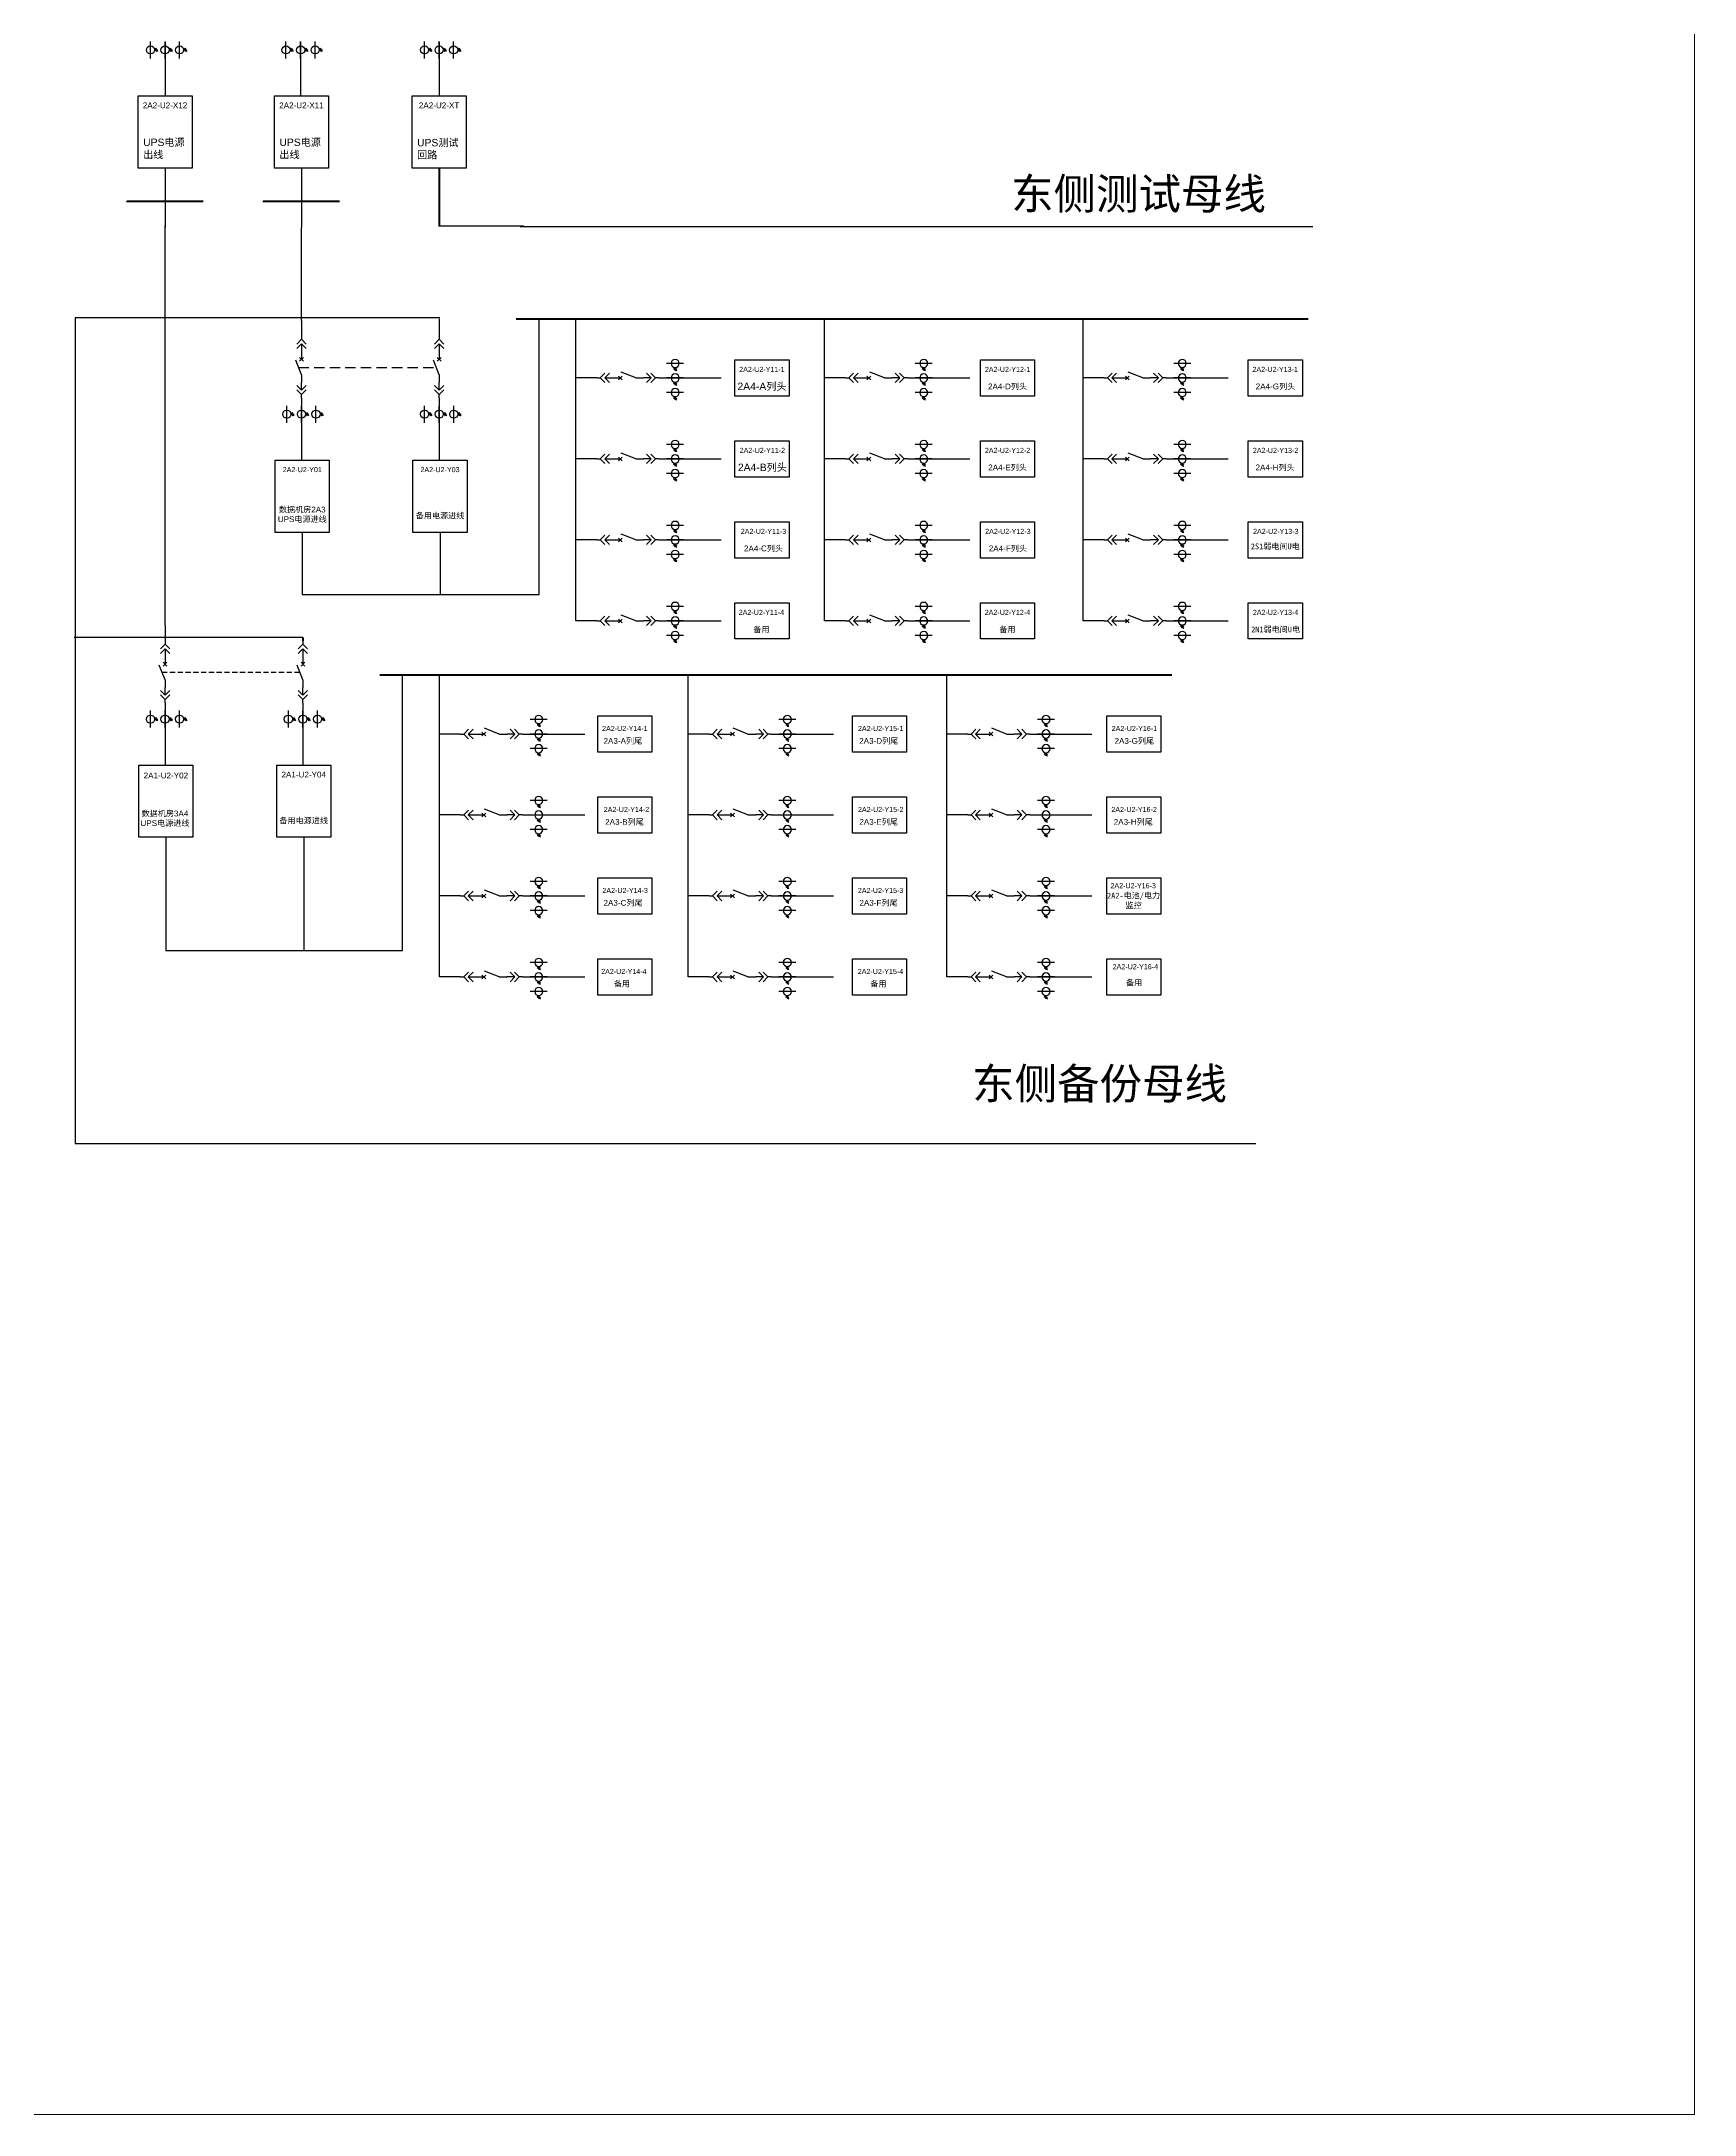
# Model space of a CAD drawing. Header units: millimetres. Extents: x 11 to 339, y 9 to 328.
# Drawn here: x 179.4 to 338.6, y 9.3 to 208.9 of the extents above; entities that cross this region are included whole.
import ezdxf

# ---------------------------------------------------------------- set-up
doc = ezdxf.new("R2010")
doc.units = ezdxf.units.MM
doc.linetypes.add('DASHED', pattern=[0.75, 0.5, -0.25])
doc.linetypes.add('HIDDEN', pattern=[0.375, 0.25, -0.125])
doc.styles.get("Standard").update_dxf_attribs({"font": 'arial.ttf'})

# ---------------------------------------------------------------- blocks, each defined once
blk = doc.blocks.new('A$C03DD39B5')
for p, q in [((417, 475), (283, 392)), ((417, 422), (283, 339)), ((350, 333), (350, 467))]:
    blk.add_line(p, q)
blk.add_lwpolyline([(700, 167), (0, 167)])
blk.add_circle((350, 167), 167)
blk = doc.blocks.new('DYDQAA05')
at = {"color": 0}
blk.add_lwpolyline([(0, 0), (0, -7)], dxfattribs=at)
blk = doc.blocks.new('DYDQAA03')
at = {"color": 0}
for points in [[(0, 0), (0, -1.5)], [(-2.12, -3.62), (0, -1.5)], [(-2.12, -5.62), (0, -3.5)], [(2.12, -3.62), (0, -1.5)], [(2.12, -5.62), (0, -3.5)], [(0, -3.5), (0, -7)]]:
    blk.add_lwpolyline(points, dxfattribs=at)
blk = doc.blocks.new('DYDQAA09')
at = {"color": 0}
blk.add_lwpolyline([(0, 0), (0, -3.5)], dxfattribs=at)
blk.add_lwpolyline([(0, 0), (0, -3.5)], dxfattribs=at)
blk.add_lwpolyline([(0, 0), (0, -3.5)], dxfattribs=at)
blk.add_lwpolyline([(0, 0), (0, -3.5)], dxfattribs=at)
blk.add_lwpolyline([(0, 0), (0, -3.5)], dxfattribs=at)
blk.add_lwpolyline([(0, 0), (0, -3.5)], dxfattribs=at)
blk.add_lwpolyline([(0, 0), (0, -3.5)], dxfattribs=at)
blk.add_lwpolyline([(0, 0), (0, -3.5)], dxfattribs=at)
blk.add_lwpolyline([(0, 0), (0, -3.5)], dxfattribs=at)
blk = doc.blocks.new('DYDQ0201')
at = {"color": 0}
for points in [[(0.86, -0.86), (-0.86, 0.86)], [(-0.86, -0.86), (0.86, 0.86)], [(0, -7), (-2.61, -0.37)]]:
    blk.add_lwpolyline(points, dxfattribs=at)
blk = doc.blocks.new('DYDQAA04')
at = {"color": 0}
for points in [[(0, -3.5), (0, 0)], [(-2.12, -1.38), (0, -3.5)], [(-2.12, -3.38), (0, -5.5)], [(2.12, -1.38), (0, -3.5)], [(2.12, -3.38), (0, -5.5)], [(0, -7), (0, -5.5)]]:
    blk.add_lwpolyline(points, dxfattribs=at)

msp = doc.modelspace()

# ---------------------------------------------------------------- linework, layer by layer
for p, q in [((191.28, 208.89, -5850.05), (191.28, 207.25, -5850.05)), ((204.34, 208.89, -5850.05), (204.34, 207.25, -5850.05)), ((217.68, 208.89, -5850.05), (217.68, 207.25, -5850.05)), ((191.28, 207.25, -5850.05), (191.28, 203.69, -5850.05)), ((204.34, 207.25, -5850.05), (204.34, 203.69, -5850.05)), ((217.68, 207.25, -5850.05), (217.68, 203.69, -5850.05)), ((191.28, 196.73, -5850.05), (191.28, 191.01, -5850.05)), ((204.42, 196.73, -5881.53), (204.42, 191.01, -5881.53)), ((191.28, 152.69, -9464.69), (191.28, 191.19, -8773.05)), ((204.42, 182.06, -9799.66), (204.42, 191.01, -8416.38)), ((227.31, 155.67, -7158.37), (227.31, 182.22, -13417.39)), ((230.86, 168.73, -6604.84), (230.86, 182.22, -13417.39)), ((254.81, 168.73, -6604.84), (254.81, 182.22, -13417.39)), ((279.71, 168.73, -6604.84), (279.71, 182.22, -13417.39)), ((232.89, 176.53, -7988.12), (230.86, 176.53, -7296.48)), ((239.64, 176.53, -5786.9), (241.28, 176.53, -5786.9)), ((241.28, 176.53, -5786.9), (244.84, 176.53, -5786.9)), ((256.84, 176.53, -7988.12), (254.81, 176.53, -7296.48)), ((263.59, 176.53, -5786.9), (265.23, 176.53, -5786.9)), ((265.23, 176.53, -5786.9), (268.8, 176.53, -5786.9)), ((281.75, 176.53, -7988.12), (279.71, 176.53, -7296.48)), ((288.5, 176.53, -5786.9), (290.14, 176.53, -5786.9)), ((290.14, 176.53, -5786.9), (293.7, 176.53, -5786.9)), ((204.42, 173.82, -7598.43), (204.42, 172.18, -7598.43)), ((204.42, 172.18, -7598.43), (204.42, 168.61, -7598.43)), ((232.89, 168.73, -6604.84), (230.86, 168.73, -6604.84)), ((230.86, 160.93, -5913.2), (230.86, 168.73, -6604.84)), ((239.64, 168.73, -4403.61), (241.28, 168.73, -4403.61)), ((241.28, 168.73, -4403.61), (244.84, 168.73, -4403.61)), ((256.84, 168.73, -6604.84), (254.81, 168.73, -6604.84)), ((254.81, 160.93, -5913.2), (254.81, 168.73, -6604.84)), ((263.59, 168.73, -4403.61), (265.23, 168.73, -4403.61)), ((265.23, 168.73, -4403.61), (268.8, 168.73, -4403.61)), ((281.75, 168.73, -6604.84), (279.71, 168.73, -6604.84)), ((279.71, 160.93, -5913.2), (279.71, 168.73, -6604.84)), ((288.5, 168.73, -4403.61), (290.14, 168.73, -4403.61)), ((290.14, 168.73, -4403.61), (293.7, 168.73, -4403.61)), ((204.5, 161.66, -7629.92), (204.5, 155.67, -7158.37)), ((232.89, 160.93, -5913.2), (230.86, 160.93, -5913.2)), ((230.86, 153.13, -5221.56), (230.86, 160.93, -5913.2)), ((239.64, 160.93, -3711.97), (241.28, 160.93, -3711.97)), ((241.28, 160.93, -3711.97), (244.84, 160.93, -3711.97)), ((256.84, 160.93, -5913.2), (254.81, 160.93, -5913.2)), ((254.81, 153.13, -5221.56), (254.81, 160.93, -5913.2)), ((263.59, 160.93, -3711.97), (265.23, 160.93, -3711.97)), ((265.23, 160.93, -3711.97), (268.8, 160.93, -3711.97)), ((281.75, 160.93, -5913.2), (279.71, 160.93, -5913.2)), ((279.71, 153.13, -5221.56), (279.71, 160.93, -5913.2)), ((288.5, 160.93, -3711.97), (290.14, 160.93, -3711.97)), ((290.14, 160.93, -3711.97), (293.7, 160.93, -3711.97)), ((204.5, 155.67, -7158.37), (227.31, 155.67, -7158.37)), ((232.89, 153.13, -5221.56), (230.86, 153.13, -5221.56)), ((239.64, 153.13, -3020.33), (241.28, 153.13, -3020.33)), ((241.28, 153.13, -3020.33), (244.84, 153.13, -3020.33)), ((256.84, 153.13, -5221.56), (254.81, 153.13, -5221.56)), ((263.59, 153.13, -3020.33), (265.23, 153.13, -3020.33)), ((265.23, 153.13, -3020.33), (268.8, 153.13, -3020.33)), ((281.75, 153.13, -5221.56), (279.71, 153.13, -5221.56)), ((288.5, 153.13, -3020.33), (290.14, 153.13, -3020.33)), ((290.14, 153.13, -3020.33), (293.7, 153.13, -3020.33)), ((214.17, 121.38, -7158.37), (214.17, 147.93, -13417.39)), ((217.72, 134.44, -6604.84), (217.72, 147.93, -13417.39)), ((241.67, 134.44, -6604.84), (241.67, 147.93, -13417.39)), ((266.58, 134.44, -6604.84), (266.58, 147.93, -13417.39)), ((191.28, 144.45, -7263.47), (191.28, 142.81, -7263.47)), ((191.28, 142.81, -7263.47), (191.28, 139.24, -7263.47)), ((219.75, 142.24, -7988.12), (217.72, 142.24, -7296.48)), ((226.5, 142.24, -5786.9), (228.14, 142.24, -5786.9)), ((228.14, 142.24, -5786.9), (231.71, 142.24, -5786.9)), ((243.71, 142.24, -7988.12), (241.67, 142.24, -7296.48)), ((250.45, 142.24, -5786.9), (252.09, 142.24, -5786.9)), ((252.09, 142.24, -5786.9), (255.66, 142.24, -5786.9)), ((268.61, 142.24, -7988.12), (266.58, 142.24, -7296.48)), ((275.36, 142.24, -5786.9), (277, 142.24, -5786.9)), ((277, 142.24, -5786.9), (280.57, 142.24, -5786.9)), ((219.75, 134.44, -6604.84), (217.72, 134.44, -6604.84)), ((217.72, 126.64, -5913.2), (217.72, 134.44, -6604.84)), ((226.5, 134.44, -4403.61), (228.14, 134.44, -4403.61)), ((228.14, 134.44, -4403.61), (231.71, 134.44, -4403.61)), ((243.71, 134.44, -6604.84), (241.67, 134.44, -6604.84)), ((241.67, 126.64, -5913.2), (241.67, 134.44, -6604.84)), ((250.45, 134.44, -4403.61), (252.09, 134.44, -4403.61)), ((252.09, 134.44, -4403.61), (255.66, 134.44, -4403.61)), ((268.61, 134.44, -6604.84), (266.58, 134.44, -6604.84)), ((266.58, 126.64, -5913.2), (266.58, 134.44, -6604.84)), ((275.36, 134.44, -4403.61), (277, 134.44, -4403.61)), ((277, 134.44, -4403.61), (280.57, 134.44, -4403.61)), ((191.36, 132.29, -7294.95), (191.36, 121.38, -7158.37)), ((219.75, 126.64, -5913.2), (217.72, 126.64, -5913.2)), ((217.72, 118.84, -5221.56), (217.72, 126.64, -5913.2)), ((226.5, 126.64, -3711.97), (228.14, 126.64, -3711.97)), ((228.14, 126.64, -3711.97), (231.71, 126.64, -3711.97)), ((243.71, 126.64, -5913.2), (241.67, 126.64, -5913.2)), ((241.67, 118.84, -5221.56), (241.67, 126.64, -5913.2)), ((250.45, 126.64, -3711.97), (252.09, 126.64, -3711.97)), ((252.09, 126.64, -3711.97), (255.66, 126.64, -3711.97)), ((268.61, 126.64, -5913.2), (266.58, 126.64, -5913.2)), ((266.58, 118.84, -5221.56), (266.58, 126.64, -5913.2)), ((275.36, 126.64, -3711.97), (277, 126.64, -3711.97)), ((277, 126.64, -3711.97), (280.57, 126.64, -3711.97)), ((191.36, 121.38, -7158.37), (214.17, 121.38, -7158.37)), ((219.75, 118.84, -5221.56), (217.72, 118.84, -5221.56)), ((226.5, 118.84, -3020.33), (228.14, 118.84, -3020.33)), ((228.14, 118.84, -3020.33), (231.71, 118.84, -3020.33)), ((243.71, 118.84, -5221.56), (241.67, 118.84, -5221.56)), ((250.45, 118.84, -3020.33), (252.09, 118.84, -3020.33)), ((252.09, 118.84, -3020.33), (255.66, 118.84, -3020.33)), ((268.61, 118.84, -5221.56), (266.58, 118.84, -5221.56)), ((275.36, 118.84, -3020.33), (277, 118.84, -3020.33)), ((277, 118.84, -3020.33), (280.57, 118.84, -3020.33))]:
    msp.add_line(p, q)
at = {"color": 6, "lineweight": 40, "true_color": 0xff00ff}
msp.add_line((217.68, 196.73, -5882.56), (217.68, 191.13, -7957.48), dxfattribs=at)
at = {"color": 1, "lineweight": 30}
msp.add_line((225.81, 191.14), (217.68, 191.14), dxfattribs=at)
at = {"color": 6, "lineweight": 30, "true_color": 0xff00ff}
msp.add_line((225.5, 191.13, -7957.48), (301.85, 191.13, -7957.48), dxfattribs=at)
at = {"color": 3, "lineweight": 30}
for p, q in [((217.75, 182.33), (182.63, 182.33)), ((182.63, 182.33), (182.63, 102.8)), ((204.56, 151.53, 691.64), (182.51, 151.53, 691.64)), ((182.63, 102.8), (296.35, 102.8))]:
    msp.add_line(p, q, dxfattribs=at)
at = {"color": 5}
for p, q in [((217.69, 182.23, -11844.12), (217.69, 180.57, -9799.66)), ((217.69, 173.82, -7598.43), (217.69, 172.18, -7598.43)), ((217.69, 172.18, -7598.43), (217.69, 168.61, -7598.43)), ((217.77, 161.66, -7629.92), (217.77, 155.67, -7158.37)), ((204.56, 144.45, -5659.07), (204.56, 142.81, -5659.07)), ((204.56, 142.81, -5659.07), (204.56, 139.24, -5659.07)), ((204.64, 132.29, -5690.56), (204.64, 121.38, -7158.37))]:
    msp.add_line(p, q, dxfattribs=at)
at = {"color": 1, "lineweight": 40}
for p, q in [((225.1, 182.22, -13417.39), (301.41, 182.22, -13417.39)), ((211.96, 147.93, -13417.39), (288.27, 147.93, -13417.39))]:
    msp.add_line(p, q, dxfattribs=at)
at = {"linetype": 'DASHED', "ltscale": 2}
msp.add_line((204.14, 177.55, -9799.66), (217.42, 177.55, -9799.66), dxfattribs=at)
at = {"color": 5, "lineweight": 40}
msp.add_line((204.56, 151.52, -10596.4), (204.56, 151.2, -7860.29), dxfattribs=at)
at = {"linetype": 'HIDDEN', "ltscale": 2}
msp.add_line((191, 148.18, -7860.29), (204.28, 148.18, -7860.29), dxfattribs=at)
at = {"color": 1, "lineweight": 13, "ltscale": 0.001071}
msp.add_lwpolyline([(11.35, 327.67), (338.62, 327.67), (338.62, 9.29), (11.35, 9.29)], close=True, dxfattribs=at)
for points, elevation in [([(188.68, 203.69), (193.88, 203.69), (193.88, 196.73), (188.68, 196.73)], -5850.05), ([(201.81, 203.69), (207.02, 203.69), (207.02, 196.73), (201.81, 196.73)], -5881.53), ([(246.18, 178.27), (251.39, 178.27), (251.39, 174.79), (246.18, 174.79)], -5786.9), ([(269.82, 178.27), (275.03, 178.27), (275.03, 174.79), (269.82, 174.79)], -5786.9), ([(295.63, 178.27), (300.84, 178.27), (300.84, 174.79), (295.63, 174.79)], -5786.9), ([(246.18, 170.47), (251.39, 170.47), (251.39, 166.99), (246.18, 166.99)], -5786.9), ([(269.82, 170.47), (275.03, 170.47), (275.03, 166.99), (269.82, 166.99)], -5786.9), ([(295.63, 170.47), (300.84, 170.47), (300.84, 166.99), (295.63, 166.99)], -5786.9), ([(201.89, 168.61), (207.1, 168.61), (207.1, 161.66), (201.89, 161.66)], -7629.92), ([(246.18, 162.67), (251.39, 162.67), (251.39, 159.19), (246.18, 159.19)], -5786.9), ([(269.82, 162.67), (275.03, 162.67), (275.03, 159.19), (269.82, 159.19)], -5786.9), ([(295.63, 162.67), (300.84, 162.67), (300.84, 159.19), (295.63, 159.19)], -5786.9), ([(246.18, 154.87), (251.39, 154.87), (251.39, 151.39), (246.18, 151.39)], -5786.9), ([(269.82, 154.87), (275.03, 154.87), (275.03, 151.39), (269.82, 151.39)], -5786.9), ([(295.63, 154.87), (300.84, 154.87), (300.84, 151.39), (295.63, 151.39)], -5786.9), ([(232.96, 143.98), (238.17, 143.98), (238.17, 140.5), (232.96, 140.5)], -5786.9), ([(257.49, 143.98), (262.7, 143.98), (262.7, 140.5), (257.49, 140.5)], -5786.9), ([(281.99, 143.98), (287.2, 143.98), (287.2, 140.5), (281.99, 140.5)], -5786.9), ([(188.76, 139.24), (193.97, 139.24), (193.97, 132.29), (188.76, 132.29)], -7294.95), ([(232.96, 136.18), (238.17, 136.18), (238.17, 132.7), (232.96, 132.7)], -5786.9), ([(257.49, 136.18), (262.7, 136.18), (262.7, 132.7), (257.49, 132.7)], -5786.9), ([(281.99, 136.18), (287.2, 136.18), (287.2, 132.7), (281.99, 132.7)], -5786.9), ([(232.96, 128.38), (238.17, 128.38), (238.17, 124.9), (232.96, 124.9)], -5786.9), ([(257.49, 128.38), (262.7, 128.38), (262.7, 124.9), (257.49, 124.9)], -5786.9), ([(281.99, 128.38), (287.2, 128.38), (287.2, 124.9), (281.99, 124.9)], -5786.9), ([(232.96, 120.58), (238.17, 120.58), (238.17, 117.1), (232.96, 117.1)], -5786.9), ([(257.49, 120.58), (262.7, 120.58), (262.7, 117.1), (257.49, 117.1)], -5786.9), ([(281.99, 120.58), (287.2, 120.58), (287.2, 117.1), (281.99, 117.1)], -5786.9)]:
    msp.add_lwpolyline(points, close=True, dxfattribs=dict(elevation=elevation))
at = {"color": 1, "elevation": -5882.56}
msp.add_lwpolyline([(215.07, 203.69), (220.28, 203.69), (220.28, 196.73), (215.07, 196.73)], close=True, dxfattribs=at)
at = {"color": 1, "lineweight": 40, "ltscale": 100}
for points, elevation in [([(194.96, 193.52), (187.6, 193.52), (187.6, 193.52)], -16351.11), ([(208.1, 193.52), (200.73, 193.52), (200.73, 193.52)], -16382.59)]:
    msp.add_lwpolyline(points, dxfattribs=dict(at, elevation=elevation))
at = {"color": 5}
for points, elevation in [([(215.16, 168.61), (220.37, 168.61), (220.37, 161.66), (215.16, 161.66)], -7629.92), ([(202.04, 139.24), (207.25, 139.24), (207.25, 132.29), (202.04, 132.29)], -5690.56)]:
    msp.add_lwpolyline(points, close=True, dxfattribs=dict(at, elevation=elevation))

# ---------------------------------------------------------------- block references
at = {"linetype": 'Continuous', "yscale": 0.00233888397733859, "zscale": 0.00233888397733859}
for p, xscale, rotation in [((189.49, 208.94, -5850.05), 0.00233888397733859, 270), ((190.89, 208.94, -5850.05), 0.00233888397733859, 270), ((192.29, 208.94, -5850.05), 0.00233888397733859, 270), ((202.54, 208.94, -5850.05), 0.00233888397733859, 270), ((203.95, 208.94, -5850.05), 0.00233888397733859, 270), ((205.35, 208.94, -5850.05), 0.00233888397733859, 270), ((215.89, 208.94, -5850.05), 0.00233888397733859, 270), ((217.29, 208.94, -5850.05), 0.00233888397733859, 270), ((218.69, 208.94, -5850.05), 0.00233888397733859, 270), ((239.6, 178.32, -5786.9), -0.00233888397733859, 180), ((263.55, 178.32, -5786.9), -0.00233888397733859, 180), ((288.45, 178.32, -5786.9), -0.00233888397733859, 180), ((239.6, 176.92, -5786.9), -0.00233888397733859, 180), ((263.55, 176.92, -5786.9), -0.00233888397733859, 180), ((288.45, 176.92, -5786.9), -0.00233888397733859, 180), ((202.62, 173.86, -7598.43), 0.00233888397733859, 270), ((204.03, 173.86, -7598.43), 0.00233888397733859, 270), ((205.43, 173.86, -7598.43), 0.00233888397733859, 270), ((239.6, 175.51, -5786.9), -0.00233888397733859, 180), ((263.55, 175.51, -5786.9), -0.00233888397733859, 180), ((288.45, 175.51, -5786.9), -0.00233888397733859, 180), ((239.6, 170.52, -4403.61), -0.00233888397733859, 180), ((263.55, 170.52, -4403.61), -0.00233888397733859, 180), ((288.45, 170.52, -4403.61), -0.00233888397733859, 180), ((239.6, 169.12, -4403.61), -0.00233888397733859, 180), ((239.6, 167.71, -4403.61), -0.00233888397733859, 180), ((263.55, 169.12, -4403.61), -0.00233888397733859, 180), ((263.55, 167.71, -4403.61), -0.00233888397733859, 180), ((288.45, 169.12, -4403.61), -0.00233888397733859, 180), ((288.45, 167.71, -4403.61), -0.00233888397733859, 180), ((239.6, 162.72, -3711.97), -0.00233888397733859, 180), ((263.55, 162.72, -3711.97), -0.00233888397733859, 180), ((288.45, 162.72, -3711.97), -0.00233888397733859, 180), ((239.6, 161.32, -3711.97), -0.00233888397733859, 180), ((239.6, 159.92, -3711.97), -0.00233888397733859, 180), ((263.55, 161.32, -3711.97), -0.00233888397733859, 180), ((263.55, 159.92, -3711.97), -0.00233888397733859, 180), ((288.45, 161.32, -3711.97), -0.00233888397733859, 180), ((288.45, 159.92, -3711.97), -0.00233888397733859, 180), ((239.6, 154.92, -3020.33), -0.00233888397733859, 180), ((263.55, 154.92, -3020.33), -0.00233888397733859, 180), ((288.45, 154.92, -3020.33), -0.00233888397733859, 180), ((239.6, 153.52, -3020.33), -0.00233888397733859, 180), ((239.6, 152.12, -3020.33), -0.00233888397733859, 180), ((263.55, 153.52, -3020.33), -0.00233888397733859, 180), ((263.55, 152.12, -3020.33), -0.00233888397733859, 180), ((288.45, 153.52, -3020.33), -0.00233888397733859, 180), ((288.45, 152.12, -3020.33), -0.00233888397733859, 180), ((189.49, 144.49, -7263.47), 0.00233888397733859, 270), ((190.89, 144.49, -7263.47), 0.00233888397733859, 270), ((192.29, 144.49, -7263.47), 0.00233888397733859, 270), ((226.46, 144.03, -5786.9), -0.00233888397733859, 180), ((250.41, 144.03, -5786.9), -0.00233888397733859, 180), ((275.32, 144.03, -5786.9), -0.00233888397733859, 180), ((226.46, 142.63, -5786.9), -0.00233888397733859, 180), ((250.41, 142.63, -5786.9), -0.00233888397733859, 180), ((275.32, 142.63, -5786.9), -0.00233888397733859, 180), ((226.46, 141.22, -5786.9), -0.00233888397733859, 180), ((250.41, 141.22, -5786.9), -0.00233888397733859, 180), ((275.32, 141.22, -5786.9), -0.00233888397733859, 180), ((226.46, 136.23, -4403.61), -0.00233888397733859, 180), ((250.41, 136.23, -4403.61), -0.00233888397733859, 180), ((275.32, 136.23, -4403.61), -0.00233888397733859, 180), ((226.46, 134.83, -4403.61), -0.00233888397733859, 180), ((250.41, 134.83, -4403.61), -0.00233888397733859, 180), ((275.32, 134.83, -4403.61), -0.00233888397733859, 180), ((226.46, 133.42, -4403.61), -0.00233888397733859, 180), ((250.41, 133.42, -4403.61), -0.00233888397733859, 180), ((275.32, 133.42, -4403.61), -0.00233888397733859, 180), ((226.46, 128.43, -3711.97), -0.00233888397733859, 180), ((250.41, 128.43, -3711.97), -0.00233888397733859, 180), ((275.32, 128.43, -3711.97), -0.00233888397733859, 180), ((226.46, 127.03, -3711.97), -0.00233888397733859, 180), ((250.41, 127.03, -3711.97), -0.00233888397733859, 180), ((275.32, 127.03, -3711.97), -0.00233888397733859, 180), ((226.46, 125.62, -3711.97), -0.00233888397733859, 180), ((250.41, 125.62, -3711.97), -0.00233888397733859, 180), ((275.32, 125.62, -3711.97), -0.00233888397733859, 180), ((226.46, 120.63, -3020.33), -0.00233888397733859, 180), ((250.41, 120.63, -3020.33), -0.00233888397733859, 180), ((275.32, 120.63, -3020.33), -0.00233888397733859, 180), ((226.46, 119.23, -3020.33), -0.00233888397733859, 180), ((226.46, 117.83, -3020.33), -0.00233888397733859, 180), ((250.41, 119.23, -3020.33), -0.00233888397733859, 180), ((250.41, 117.83, -3020.33), -0.00233888397733859, 180), ((275.32, 119.23, -3020.33), -0.00233888397733859, 180), ((275.32, 117.83, -3020.33), -0.00233888397733859, 180)]:
    msp.add_blockref('A$C03DD39B5', p, dxfattribs=dict(at, xscale=xscale, rotation=rotation))
at = {"xscale": 0.2128962921302706, "yscale": 0.2128962921302706, "zscale": 0.2128962921302706}
for name, p in [('DYDQAA05', (204.42, 182.06, -9799.66)), ('DYDQAA03', (204.42, 180.57, -9799.66)), ('DYDQ0201', (204.42, 178.33, -9799.66)), ('DYDQAA09', (204.42, 179.08, -9799.66)), ('DYDQAA04', (204.42, 176.1, -9799.66)), ('DYDQAA09', (204.42, 176.84, -9799.66)), ('DYDQAA09', (204.42, 174.61, -9799.66)), ('DYDQAA05', (191.28, 152.69, -9464.69)), ('DYDQAA03', (191.28, 151.2, -9464.69)), ('DYDQ0201', (191.28, 148.96, -9464.69)), ('DYDQAA09', (191.28, 149.71, -9464.69)), ('DYDQAA04', (191.28, 146.73, -9464.69)), ('DYDQAA09', (191.28, 147.47, -9464.69)), ('DYDQAA09', (191.28, 145.24, -9464.69))]:
    msp.add_blockref(name, p, dxfattribs=at)
at = {"color": 5, "xscale": 0.2128962921302706, "yscale": 0.2128962921302706, "zscale": 0.2128962921302706}
for name, p in [('DYDQAA03', (217.69, 180.57, -9799.66)), ('DYDQ0201', (217.69, 178.33, -9799.66)), ('DYDQAA09', (217.69, 179.08, -9799.66)), ('DYDQAA04', (217.69, 176.1, -9799.66)), ('DYDQAA09', (217.69, 176.84, -9799.66)), ('DYDQAA09', (217.69, 174.61, -9799.66)), ('DYDQAA03', (204.56, 151.2, -7860.29)), ('DYDQ0201', (204.56, 148.96, -7860.29)), ('DYDQAA09', (204.56, 149.71, -7860.29)), ('DYDQAA04', (204.56, 146.73, -7860.29)), ('DYDQAA09', (204.56, 147.47, -7860.29)), ('DYDQAA09', (204.56, 145.24, -7860.29))]:
    msp.add_blockref(name, p, dxfattribs=at)
at = {"xscale": -0.2128962921302706, "yscale": 0.2128962921302706, "zscale": 0.2128962921302706, "rotation": 90}
for name, p in [('DYDQAA03', (232.89, 176.53, -7988.12)), ('DYDQAA09', (234.38, 176.53, -7988.12)), ('DYDQ0201', (235.13, 176.53, -7988.12)), ('DYDQAA09', (236.62, 176.53, -7988.12)), ('DYDQAA04', (237.36, 176.53, -7988.12)), ('DYDQAA09', (238.85, 176.53, -7988.12)), ('DYDQAA03', (256.84, 176.53, -7988.12)), ('DYDQAA09', (258.33, 176.53, -7988.12)), ('DYDQ0201', (259.08, 176.53, -7988.12)), ('DYDQAA09', (260.57, 176.53, -7988.12)), ('DYDQAA04', (261.31, 176.53, -7988.12)), ('DYDQAA09', (262.8, 176.53, -7988.12)), ('DYDQAA03', (281.75, 176.53, -7988.12)), ('DYDQAA09', (283.24, 176.53, -7988.12)), ('DYDQ0201', (283.98, 176.53, -7988.12)), ('DYDQAA09', (285.47, 176.53, -7988.12)), ('DYDQAA04', (286.22, 176.53, -7988.12)), ('DYDQAA09', (287.71, 176.53, -7988.12)), ('DYDQAA03', (232.89, 168.73, -6604.84)), ('DYDQAA09', (234.38, 168.73, -6604.84)), ('DYDQ0201', (235.13, 168.73, -6604.84)), ('DYDQAA09', (236.62, 168.73, -6604.84)), ('DYDQAA04', (237.36, 168.73, -6604.84)), ('DYDQAA09', (238.85, 168.73, -6604.84)), ('DYDQAA03', (256.84, 168.73, -6604.84)), ('DYDQAA09', (258.33, 168.73, -6604.84)), ('DYDQ0201', (259.08, 168.73, -6604.84)), ('DYDQAA09', (260.57, 168.73, -6604.84)), ('DYDQAA04', (261.31, 168.73, -6604.84)), ('DYDQAA09', (262.8, 168.73, -6604.84)), ('DYDQAA03', (281.75, 168.73, -6604.84)), ('DYDQAA09', (283.24, 168.73, -6604.84)), ('DYDQ0201', (283.98, 168.73, -6604.84)), ('DYDQAA09', (285.47, 168.73, -6604.84)), ('DYDQAA04', (286.22, 168.73, -6604.84)), ('DYDQAA09', (287.71, 168.73, -6604.84)), ('DYDQAA03', (232.89, 160.93, -5913.2)), ('DYDQAA09', (234.38, 160.93, -5913.2)), ('DYDQ0201', (235.13, 160.93, -5913.2)), ('DYDQAA09', (236.62, 160.93, -5913.2)), ('DYDQAA04', (237.36, 160.93, -5913.2)), ('DYDQAA09', (238.85, 160.93, -5913.2)), ('DYDQAA03', (256.84, 160.93, -5913.2)), ('DYDQAA09', (258.33, 160.93, -5913.2)), ('DYDQ0201', (259.08, 160.93, -5913.2)), ('DYDQAA09', (260.57, 160.93, -5913.2)), ('DYDQAA04', (261.31, 160.93, -5913.2)), ('DYDQAA09', (262.8, 160.93, -5913.2)), ('DYDQAA03', (281.75, 160.93, -5913.2)), ('DYDQAA09', (283.24, 160.93, -5913.2)), ('DYDQ0201', (283.98, 160.93, -5913.2)), ('DYDQAA09', (285.47, 160.93, -5913.2)), ('DYDQAA04', (286.22, 160.93, -5913.2)), ('DYDQAA09', (287.71, 160.93, -5913.2)), ('DYDQAA03', (232.89, 153.13, -5221.56)), ('DYDQAA09', (234.38, 153.13, -5221.56)), ('DYDQ0201', (235.13, 153.13, -5221.56)), ('DYDQAA09', (236.62, 153.13, -5221.56)), ('DYDQAA04', (237.36, 153.13, -5221.56)), ('DYDQAA09', (238.85, 153.13, -5221.56)), ('DYDQAA03', (256.84, 153.13, -5221.56)), ('DYDQAA09', (258.33, 153.13, -5221.56)), ('DYDQ0201', (259.08, 153.13, -5221.56)), ('DYDQAA09', (260.57, 153.13, -5221.56)), ('DYDQAA04', (261.31, 153.13, -5221.56)), ('DYDQAA09', (262.8, 153.13, -5221.56)), ('DYDQAA03', (281.75, 153.13, -5221.56)), ('DYDQAA09', (283.24, 153.13, -5221.56)), ('DYDQ0201', (283.98, 153.13, -5221.56)), ('DYDQAA09', (285.47, 153.13, -5221.56)), ('DYDQAA04', (286.22, 153.13, -5221.56)), ('DYDQAA09', (287.71, 153.13, -5221.56)), ('DYDQAA03', (219.75, 142.24, -7988.12)), ('DYDQAA09', (221.24, 142.24, -7988.12)), ('DYDQ0201', (221.99, 142.24, -7988.12)), ('DYDQAA09', (223.48, 142.24, -7988.12)), ('DYDQAA04', (224.22, 142.24, -7988.12)), ('DYDQAA09', (225.72, 142.24, -7988.12)), ('DYDQAA03', (243.71, 142.24, -7988.12)), ('DYDQAA09', (245.2, 142.24, -7988.12)), ('DYDQ0201', (245.94, 142.24, -7988.12)), ('DYDQAA09', (247.43, 142.24, -7988.12)), ('DYDQAA04', (248.18, 142.24, -7988.12)), ('DYDQAA09', (249.67, 142.24, -7988.12)), ('DYDQAA03', (268.61, 142.24, -7988.12)), ('DYDQAA09', (270.1, 142.24, -7988.12)), ('DYDQ0201', (270.85, 142.24, -7988.12)), ('DYDQAA09', (272.34, 142.24, -7988.12)), ('DYDQAA04', (273.08, 142.24, -7988.12)), ('DYDQAA09', (274.57, 142.24, -7988.12)), ('DYDQAA03', (219.75, 134.44, -6604.84)), ('DYDQAA09', (221.24, 134.44, -6604.84)), ('DYDQ0201', (221.99, 134.44, -6604.84)), ('DYDQAA09', (223.48, 134.44, -6604.84)), ('DYDQAA04', (224.22, 134.44, -6604.84)), ('DYDQAA09', (225.72, 134.44, -6604.84)), ('DYDQAA03', (243.71, 134.44, -6604.84)), ('DYDQAA09', (245.2, 134.44, -6604.84)), ('DYDQ0201', (245.94, 134.44, -6604.84)), ('DYDQAA09', (247.43, 134.44, -6604.84)), ('DYDQAA04', (248.18, 134.44, -6604.84)), ('DYDQAA09', (249.67, 134.44, -6604.84)), ('DYDQAA03', (268.61, 134.44, -6604.84)), ('DYDQAA09', (270.1, 134.44, -6604.84)), ('DYDQ0201', (270.85, 134.44, -6604.84)), ('DYDQAA09', (272.34, 134.44, -6604.84)), ('DYDQAA04', (273.08, 134.44, -6604.84)), ('DYDQAA09', (274.57, 134.44, -6604.84)), ('DYDQAA03', (219.75, 126.64, -5913.2)), ('DYDQAA09', (221.24, 126.64, -5913.2)), ('DYDQ0201', (221.99, 126.64, -5913.2)), ('DYDQAA09', (223.48, 126.64, -5913.2)), ('DYDQAA04', (224.22, 126.64, -5913.2)), ('DYDQAA09', (225.72, 126.64, -5913.2)), ('DYDQAA03', (243.71, 126.64, -5913.2)), ('DYDQAA09', (245.2, 126.64, -5913.2)), ('DYDQ0201', (245.94, 126.64, -5913.2)), ('DYDQAA09', (247.43, 126.64, -5913.2)), ('DYDQAA04', (248.18, 126.64, -5913.2)), ('DYDQAA09', (249.67, 126.64, -5913.2)), ('DYDQAA03', (268.61, 126.64, -5913.2)), ('DYDQAA09', (270.1, 126.64, -5913.2)), ('DYDQ0201', (270.85, 126.64, -5913.2)), ('DYDQAA09', (272.34, 126.64, -5913.2)), ('DYDQAA04', (273.08, 126.64, -5913.2)), ('DYDQAA09', (274.57, 126.64, -5913.2)), ('DYDQAA03', (219.75, 118.84, -5221.56)), ('DYDQAA09', (221.24, 118.84, -5221.56)), ('DYDQ0201', (221.99, 118.84, -5221.56)), ('DYDQAA09', (223.48, 118.84, -5221.56)), ('DYDQAA04', (224.22, 118.84, -5221.56)), ('DYDQAA09', (225.72, 118.84, -5221.56)), ('DYDQAA03', (243.71, 118.84, -5221.56)), ('DYDQAA09', (245.2, 118.84, -5221.56)), ('DYDQ0201', (245.94, 118.84, -5221.56)), ('DYDQAA09', (247.43, 118.84, -5221.56)), ('DYDQAA04', (248.18, 118.84, -5221.56)), ('DYDQAA09', (249.67, 118.84, -5221.56)), ('DYDQAA03', (268.61, 118.84, -5221.56)), ('DYDQAA09', (270.1, 118.84, -5221.56)), ('DYDQ0201', (270.85, 118.84, -5221.56)), ('DYDQAA09', (272.34, 118.84, -5221.56)), ('DYDQAA04', (273.08, 118.84, -5221.56)), ('DYDQAA09', (274.57, 118.84, -5221.56))]:
    msp.add_blockref(name, p, dxfattribs=at)
at = {"color": 5, "linetype": 'Continuous', "xscale": 0.00233888397733859, "yscale": 0.00233888397733859, "zscale": 0.00233888397733859, "rotation": 270}
for p in [(215.89, 173.86, -7598.43), (217.3, 173.86, -7598.43), (218.7, 173.86, -7598.43), (202.77, 144.49, -5659.07), (204.17, 144.49, -5659.07), (205.58, 144.49, -5659.07)]:
    msp.add_blockref('A$C03DD39B5', p, dxfattribs=at)

# ---------------------------------------------------------------- texts
at = {"width": 5.2091}
for s, insert, char_height, attachment_point in [('2A2-U2-X12', (191.28, 202.78, -3775.12), 0.557, 5), ('2A2-U2-X11', (204.42, 202.78, -2988.67), 0.557, 5), ('UPS{\\fSimSun|b0|i0|c134|p2;电源\\P出线}', (189.17, 199.58, -8428.01), 0.7128, 1), ('UPS{\\fSimSun|b0|i0|c134|p2;电源\\P出线}', (202.3, 199.58, -7171.03), 0.7128, 1), ('2A2-U2-Y11-1', (248.78, 177.35, -5786.9), 0.4901, 5), ('2A2-U2-Y12-1', (272.44, 177.35, -5786.9), 0.4901, 5), ('{\\H0.78125x;2A4-D\\fSimSun|b0|i0|c134|p2;列头}', (272.44, 175.68, -5786.9), 0.7128, 5), ('2A2-U2-Y13-1', (298.22, 177.35, -5786.9), 0.4901, 5), ('{\\H0.78125x;2A4-G\\fSimSun|b0|i0|c134|p2;列头}', (298.25, 175.68, -3711.97), 0.7128, 5), ('2A2-U2-Y11-2', (248.82, 169.55, -4403.61), 0.4901, 5), ('2A2-U2-Y12-2', (272.44, 169.55, -4403.61), 0.4901, 5), ('2A2-U2-Y13-2', (298.26, 169.55, -4403.61), 0.4901, 5), ('2A2-U2-Y01', (204.5, 167.7, -7629.92), 0.49, 5), ('{\\H0.78125x;2A4-E\\fSimSun|b0|i0|c134|p2;列头}', (272.44, 167.88, -4403.61), 0.7128, 5), ('{\\H0.78125x;2A4-H\\fSimSun|b0|i0|c134|p2;列头}', (298.21, 167.88, -3711.97), 0.7128, 5), ('{\\fSimSun|b0|i0|c134|p2;\\H0.78125x;数据机房\\fArial|b0|i0|c0|p34;2A3 \\PUPS\\fSimSun|b0|i0|c134|p2;电源进线}', (204.5, 163.36, -7629.92), 0.7128, 5), ('2A2-U2-Y11-3', (248.93, 161.75, -3711.97), 0.4901, 5), ('2A2-U2-Y12-3', (272.47, 161.75, -3711.97), 0.4901, 5), ('2A2-U2-Y13-3', (298.28, 161.75, -3711.97), 0.4901, 5), ('{\\H0.78125x;2A4-C\\fSimSun|b0|i0|c134|p2;列头}', (248.93, 160.08, -3711.97), 0.7128, 5), ('{\\H0.78125x;2A4-F\\fSimSun|b0|i0|c134|p2;列头}', (272.47, 160.08, -3711.97), 0.7128, 5), ('{\\fSimSun|b0|i0|c134|p2;\\H0.78125x;2S1弱电间U电}', (298.23, 160.28, -3020.33), 0.7128, 5), ('2A2-U2-Y11-4', (248.73, 153.95, -3020.33), 0.4901, 5), ('2A2-U2-Y12-4', (272.43, 153.95, -3020.33), 0.4901, 5), ('2A2-U2-Y13-4', (298.26, 153.95, -3020.33), 0.4901, 5), ('{\\H0.78125x;备用\\P}', (248.73, 152.28, -3020.33), 0.7128, 5), ('{\\H0.78125x;备用\\P}', (272.43, 152.28, -3020.33), 0.7128, 5), ('{\\fSimSun|b0|i0|c134|p2;\\H0.78125x;2N1弱电间U电}', (298.26, 152.28, -3020.33), 0.7128, 5), ('2A2-U2-Y14-1', (235.57, 142.77, -5786.9), 0.4901, 5), ('{\\H0.78125x;2A3-A\\fSimSun|b0|i0|c134|p2;列尾}', (235.38, 141.54, -5430.22), 0.7128, 5), ('2A2-U2-Y15-1', (260.22, 142.77, -5786.9), 0.4901, 5), ('{\\H0.78125x;2A3-D\\fSimSun|b0|i0|c134|p2;列尾}', (260.03, 141.54, -5430.22), 0.7128, 5), ('2A2-U2-Y16-1', (284.66, 142.77, -5787.74), 0.4901, 5), ('{\\H0.78125x;2A3-G\\fSimSun|b0|i0|c134|p2;列尾}', (284.65, 141.54, -3355.3), 0.7128, 5), ('2A1-U2-Y02', (191.36, 138.24, -9497.2), 0.557, 5), ('{\\fSimSun|b0|i0|c134|p2;数据机房}3A4 \\PUPS{\\fSimSun|b0|i0|c134|p2;电源进线}', (191.27, 134.09, -12390.06), 0.5569, 5), ('2A2-U2-Y14-2', (235.73, 134.97, -4403.61), 0.4901, 5), ('{\\H0.78125x;2A3-B\\fSimSun|b0|i0|c134|p2;列尾}', (235.54, 133.74, -4046.94), 0.7128, 5), ('2A2-U2-Y15-2', (260.22, 134.97, -4403.61), 0.4901, 5), ('{\\H0.78125x;2A3-E\\fSimSun|b0|i0|c134|p2;列尾}', (260.02, 133.74, -4046.94), 0.7128, 5), ('2A2-U2-Y16-2', (284.63, 134.97, -4404.46), 0.4901, 5), ('{\\H0.78125x;2A3-H\\fSimSun|b0|i0|c134|p2;列尾}', (284.55, 133.74, -3355.3), 0.7128, 5), ('2A2-U2-Y16-3', (284.54, 127.63, -3712.82), 0.4901, 5), ('2A2-U2-Y14-3', (235.6, 127.17, -3711.97), 0.4901, 5), ('{\\H0.78125x;2A3-C\\fSimSun|b0|i0|c134|p2;列尾}', (235.4, 125.95, -3355.3), 0.7128, 5), ('2A2-U2-Y15-3', (260.21, 127.17, -3711.97), 0.4901, 5), ('{\\H0.78125x;2A3-F\\fSimSun|b0|i0|c134|p2;列尾}', (260.01, 125.95, -3355.3), 0.7128, 5), ('{\\fSimSun|b0|i0|c134|p2;\\H0.78125x;2A2-电池/电力\\P监控}', (284.58, 126.19, -8009.82), 0.7128, 5), ('2A2-U2-Y16-4', (284.75, 119.83, -3021.18), 0.4901, 5), ('2A2-U2-Y14-4', (235.48, 119.37, -3020.33), 0.4901, 5), ('{\\H0.78125x;备用\\P}', (235.29, 118.15, -2663.66), 0.7128, 5), ('2A2-U2-Y15-4', (260.2, 119.37, -3020.33), 0.4901, 5), ('{\\H0.78125x;备用\\P}', (260.01, 118.15, -2663.66), 0.7128, 5), ('{\\fSimSun|b0|i0|c134|p2;\\H0.78125x;备用}', (284.63, 118.26, -8009.82), 0.7128, 5)]:
    msp.add_mtext(s, dxfattribs=dict(at, insert=insert, char_height=char_height, attachment_point=attachment_point))
at = {"color": 1, "width": 5.2091}
for s, insert, char_height, attachment_point in [('2A2-U2-XT', (217.68, 202.78, -2989.69), 0.557, 5), ('UPS{\\fSimSun|b0|i0|c134|p2;测试\\P回路}', (215.56, 199.55, -5882.56), 0.7128, 1)]:
    msp.add_mtext(s, dxfattribs=dict(at, insert=insert, char_height=char_height, attachment_point=attachment_point))
at = {"color": 6, "true_color": 0xff00ff, "insert": (272.78, 195.77, 72272.16), "char_height": 3, "width": 27.5001, "attachment_point": 1}
msp.add_mtext('{\\fSimSun|b0|i0|c134|p2;东侧测试母线}', dxfattribs=at)
at = {"color": 7, "char_height": 0.7128, "width": 5.2091, "attachment_point": 5}
for s, insert in [('2A4-A{\\fSimSun|b0|i0|c134|p2;列头}', (248.78, 175.68, -5786.9)), ('2A4-B{\\fSimSun|b0|i0|c134|p2;列头}', (248.82, 167.88, -4403.61))]:
    msp.add_mtext(s, dxfattribs=dict(at, insert=insert))
at = {"color": 5, "width": 5.2091, "attachment_point": 5}
for s, insert, char_height in [('2A2-U2-Y03', (217.77, 167.7, -7629.92), 0.49), ('{\\H0.78125x;备用电源进线\\P}', (217.77, 163.24, -7629.92), 0.7128), ('2A1-U2-Y04', (204.64, 138.33, -5690.56), 0.557), ('{\\H0.78125x;备用电源进线\\P}', (204.64, 133.87, -5690.56), 0.7128)]:
    msp.add_mtext(s, dxfattribs=dict(at, insert=insert, char_height=char_height))
at = {"color": 3, "insert": (269.03, 110.07, 33273.43), "char_height": 3, "width": 34.5001, "attachment_point": 1}
msp.add_mtext('{\\fSimSun|b0|i0|c134|p2;东侧备份母线}', dxfattribs=at)

doc.saveas('drawing.dxf')
